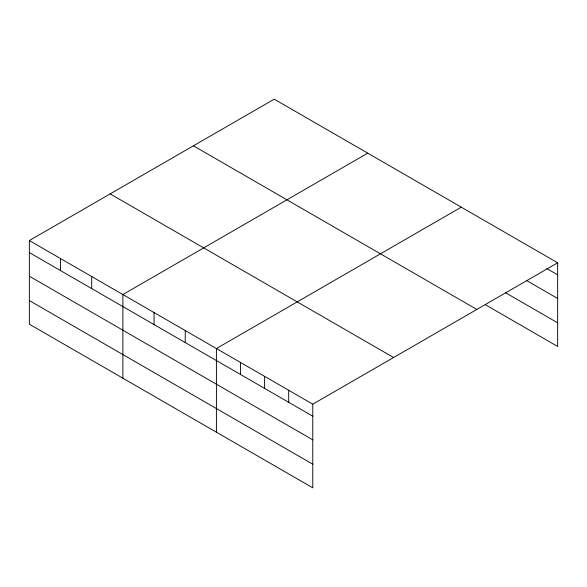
<?xml version="1.0" encoding="UTF-8"?>
<svg xmlns="http://www.w3.org/2000/svg" width="587" height="587" viewBox="0 0 587 587"><rect width="100%" height="100%" fill="white"/><g stroke="black" fill="none" stroke-linecap="round" stroke-linejoin="round"><path stroke-width="0.88" d="M29.35 240.545L312.776 404.179L312.776 487.834L29.35 324.2L29.35 240.545L274.224 99.166L557.65 262.8L557.65 346.455L485.376 304.734M367.755 153.163L122.881 294.542L122.881 378.197M461.287 207.167L216.412 348.539L216.412 432.201M312.776 404.179L557.65 262.8M546.768 268.56L557.65 274.841M526.561 280.527L557.65 298.475M505.583 292.766L557.65 322.821M193.417 145.818L476.842 309.459M110.158 193.886L393.584 357.52M29.35 252.579L312.776 416.212M29.35 276.213L312.776 439.846M29.35 300.566L312.776 464.2M288.687 390.267L288.687 402.308M264.598 376.362L264.598 388.396M240.501 362.45L240.501 374.491M185.235 330.54L185.235 342.581M154.058 312.541L154.058 324.582M91.704 276.543L91.704 288.577M60.527 258.544L60.527 270.578"/></g></svg>
